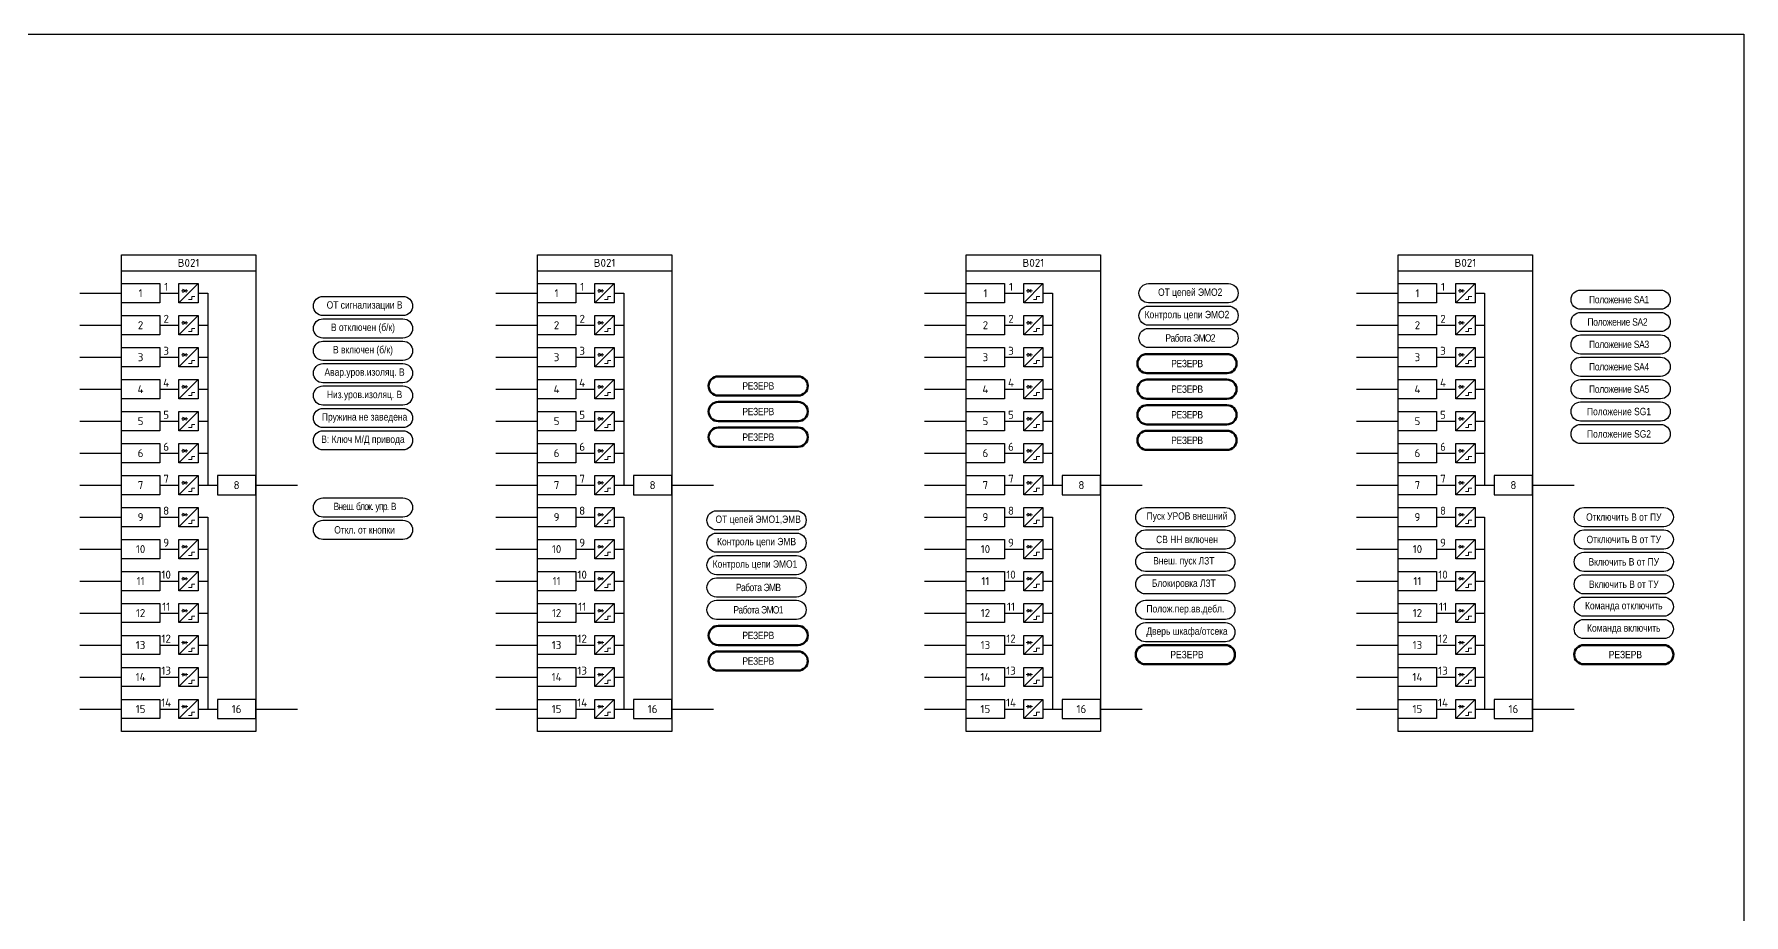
# Model space of a CAD drawing. Header units: millimetres. Extents: x 1413 to 4909, y -558 to 1412.
# Drawn here: x 3287 to 3821, y 319 to 594 of the extents above; entities that cross this region are included whole.
import ezdxf
from ezdxf.enums import TextEntityAlignment as Align

# ---------------------------------------------------------------- set-up
doc = ezdxf.new("R2010")
doc.units = ezdxf.units.MM
doc.layers.add('_ОРЗ_0.3', color=7, linetype='Continuous', lineweight=30)
doc.layers.add('TEXT', color=7, linetype='Continuous', lineweight=25)
doc.layers.add('Основная', color=7, linetype='Continuous')
doc.styles.add('2.5_Gost_RD', font='ARIALN.TTF', dxfattribs={"height": 2.5})
doc.styles.add('2.5_ISOCPEUR', font='isocpeur.ttf', dxfattribs={"width": 0.9, "height": 2.5})
doc.styles.add('2.5_ISOCPEUR_1', font='isocpeur.ttf', dxfattribs={"height": 2.5})

# ---------------------------------------------------------------- blocks, each defined once
blk = doc.blocks.new('*U42')
at = {"layer": 'Основная', "color": 0}
for p, q in [((0, 0), (2, 0)), ((2, 0), (40, 0)), ((40, 0), (42, 0))]:
    blk.add_line(p, q, dxfattribs=at)
blk = doc.blocks.new('*U74')
at = {"lineweight": 13, "ltscale": 0.25}
blk.add_line((20.25, 1.25), (20.25, 0.25), dxfattribs=at)
for points in [[(0, 3), (12, 3), (12, -3), (0, -3)], [(18, 3), (24, 3), (24, -3), (18, -3)]]:
    blk.add_lwpolyline(points, close=True)
blk.add_lwpolyline([(20.25, 0.75), (19.25, 1.25), (19.25, 0.25), (20.25, 0.75)], dxfattribs=at)
at = {"lineweight": 13, "flags": 128}
for points in [[(19.5, 1.5, 0, 0, 0), (19.5, 2, 0.25, 0, 0), (19.5, 2.5, 0, 0, 0)], [(20, 1.5, 0, 0, 0), (20, 2, 0.25, 0, 0), (20, 2.5, 0, 0, 0)]]:
    blk.add_lwpolyline(points, format="xyseb", dxfattribs=at)
at = {"layer": 'Основная', "color": 0}
blk.add_line((12, 0), (18, 0), dxfattribs=at)
at = {"layer": 'Основная', "ltscale": 0.25}
blk.add_line((24, 3), (18, -3), dxfattribs=at)
at = {"layer": 'Основная', "color": 0, "lineweight": 13}
blk.add_line((18.75, 0.75), (20.75, 0.75), dxfattribs=at)
for p, q in [((21, -2), (22, -2)), ((22, -1), (23, -1)), ((22, -2), (22, -1))]:
    blk.add_line(p, q, dxfattribs=at).dxf.unprotected_set("ltscale", 0)
at = {"layer": 'Основная', "style": '2.5_ISOCPEUR'}
for tag, p in [('ОУ', (3, 6)), ('В', (6, 0)), ('K', (14, 2))]:
    blk.add_attdef(tag, text='', height=2.5, dxfattribs=at).set_placement(p, align=Align.MIDDLE_CENTER)
blk = doc.blocks.new('*U64')
blk.add_lwpolyline([(0, 3), (-12, 3), (-12, -3), (0, -3)], close=True)
at = {"layer": 'Основная', "style": '2.5_ISOCPEUR'}
for tag, p in [('ОУ', (-7, 10)), ('В', (-6, 0))]:
    blk.add_attdef(tag, text='', height=2.5, dxfattribs=at).set_placement(p, align=Align.MIDDLE_CENTER)

msp = doc.modelspace()

# ---------------------------------------------------------------- linework, layer by layer
at = {"ltscale": 100}
for p, q in [((3341, 513), (3341, 453)), ((3471, 513), (3471, 453)), ((3605, 513), (3605, 453)), ((3740, 513), (3740, 453)), ((3341, 443), (3341, 383)), ((3471, 443), (3471, 383)), ((3605, 443), (3605, 383)), ((3740, 443), (3740, 383))]:
    msp.add_line(p, q, dxfattribs=at)
msp.add_lwpolyline([(2745, 594), (3821, 594), (3821, -171), (2745, -171)], close=True, dxfattribs=at)
for points in [[(3301, 513), (3314, 513)], [(3338, 513), (3341, 513)], [(3431, 513), (3444, 513)], [(3468, 513), (3471, 513)], [(3565, 513), (3578, 513)], [(3602, 513), (3605, 513)], [(3700, 513), (3713, 513)], [(3737, 513), (3740, 513)], [(3301, 503), (3314, 503)], [(3338, 503), (3341, 503)], [(3431, 503), (3444, 503)], [(3468, 503), (3471, 503)], [(3565, 503), (3578, 503)], [(3602, 503), (3605, 503)], [(3700, 503), (3713, 503)], [(3737, 503), (3740, 503)], [(3301, 493), (3314, 493)], [(3338, 493), (3341, 493)], [(3431, 493), (3444, 493)], [(3468, 493), (3471, 493)], [(3565, 493), (3578, 493)], [(3602, 493), (3605, 493)], [(3700, 493), (3713, 493)], [(3737, 493), (3740, 493)], [(3301, 483), (3314, 483)], [(3338, 483), (3341, 483)], [(3431, 483), (3444, 483)], [(3468, 483), (3471, 483)], [(3565, 483), (3578, 483)], [(3602, 483), (3605, 483)], [(3700, 483), (3713, 483)], [(3737, 483), (3740, 483)], [(3301, 473), (3314, 473)], [(3338, 473), (3341, 473)], [(3431, 473), (3444, 473)], [(3468, 473), (3471, 473)], [(3565, 473), (3578, 473)], [(3602, 473), (3605, 473)], [(3700, 473), (3713, 473)], [(3737, 473), (3740, 473)], [(3301, 463), (3314, 463)], [(3338, 463), (3341, 463)], [(3431, 463), (3444, 463)], [(3468, 463), (3471, 463)], [(3565, 463), (3578, 463)], [(3602, 463), (3605, 463)], [(3700, 463), (3713, 463)], [(3737, 463), (3740, 463)], [(3301, 453), (3314, 453)], [(3338, 453), (3344, 453)], [(3356, 453), (3369, 453)], [(3431, 453), (3444, 453)], [(3468, 453), (3474, 453)], [(3486, 453), (3499, 453)], [(3565, 453), (3578, 453)], [(3602, 453), (3608, 453)], [(3620, 453), (3633, 453)], [(3700, 453), (3713, 453)], [(3737, 453), (3743, 453)], [(3755, 453), (3768, 453)], [(3301, 443), (3314, 443)], [(3338, 443), (3341, 443)], [(3431, 443), (3444, 443)], [(3468, 443), (3471, 443)], [(3565, 443), (3578, 443)], [(3602, 443), (3605, 443)], [(3700, 443), (3713, 443)], [(3737, 443), (3740, 443)], [(3301, 433), (3314, 433)], [(3338, 433), (3341, 433)], [(3431, 433), (3444, 433)], [(3468, 433), (3471, 433)], [(3565, 433), (3578, 433)], [(3602, 433), (3605, 433)], [(3700, 433), (3713, 433)], [(3737, 433), (3740, 433)], [(3301, 423), (3314, 423)], [(3338, 423), (3341, 423)], [(3431, 423), (3444, 423)], [(3468, 423), (3471, 423)], [(3565, 423), (3578, 423)], [(3602, 423), (3605, 423)], [(3700, 423), (3713, 423)], [(3737, 423), (3740, 423)], [(3301, 413), (3314, 413)], [(3338, 413), (3341, 413)], [(3431, 413), (3444, 413)], [(3468, 413), (3471, 413)], [(3565, 413), (3578, 413)], [(3602, 413), (3605, 413)], [(3700, 413), (3713, 413)], [(3737, 413), (3740, 413)], [(3301, 403), (3314, 403)], [(3338, 403), (3341, 403)], [(3431, 403), (3444, 403)], [(3468, 403), (3471, 403)], [(3565, 403), (3578, 403)], [(3602, 403), (3605, 403)], [(3700, 403), (3713, 403)], [(3737, 403), (3740, 403)], [(3301, 393), (3314, 393)], [(3338, 393), (3341, 393)], [(3431, 393), (3444, 393)], [(3468, 393), (3471, 393)], [(3565, 393), (3578, 393)], [(3602, 393), (3605, 393)], [(3700, 393), (3713, 393)], [(3737, 393), (3740, 393)], [(3301, 383), (3314, 383)], [(3338, 383), (3341, 383)], [(3338, 383), (3344, 383)], [(3356, 383), (3369, 383)], [(3431, 383), (3444, 383)], [(3468, 383), (3471, 383)], [(3468, 383), (3474, 383)], [(3486, 383), (3499, 383)], [(3565, 383), (3578, 383)], [(3602, 383), (3605, 383)], [(3602, 383), (3608, 383)], [(3620, 383), (3633, 383)], [(3700, 383), (3713, 383)], [(3737, 383), (3740, 383)], [(3737, 383), (3743, 383)], [(3755, 383), (3768, 383)]]:
    msp.add_lwpolyline(points, dxfattribs=at)
at = {"color": 85, "ltscale": 100, "true_color": 0x58ba48}
for points in [[(3635, 510, -1), (3635, 516), (3660, 516, -1), (3660, 510)], [(3635, 503, -1), (3635, 509), (3660, 509, -1), (3660, 503)], [(3635, 496, -1), (3635, 502), (3660, 502, -1), (3660, 496)]]:
    msp.add_lwpolyline(points, format="xyb", close=True, dxfattribs=at)
at = {"ltscale": 100}
for points in [[(3770, 508, -1), (3770, 514), (3795, 514, -1), (3795, 508)], [(3770, 501, -1), (3770, 507), (3795, 507, -1), (3795, 501)], [(3770, 494, -1), (3770, 500), (3795, 500, -1), (3795, 494)], [(3770, 487, -1), (3770, 493), (3795, 493, -1), (3795, 487)], [(3770, 480, -1), (3770, 486), (3795, 486, -1), (3795, 480)], [(3770, 473, -1), (3770, 479), (3795, 479, -1), (3795, 473)], [(3770, 466, -1), (3770, 472), (3795, 472, -1), (3795, 466)], [(3634, 440, -1), (3634, 446), (3659, 446, -1), (3659, 440)], [(3771, 440, -1), (3771, 446), (3796, 446, -1), (3796, 440)], [(3634, 433, -1), (3634, 439), (3659, 439, -1), (3659, 433)], [(3771, 433, -1), (3771, 439), (3796, 439, -1), (3796, 433)], [(3634, 426, -1), (3634, 432), (3659, 432, -1), (3659, 426)], [(3771, 426, -1), (3771, 432), (3796, 432, -1), (3796, 426)], [(3634, 419, -1), (3634, 425), (3659, 425, -1), (3659, 419)], [(3771, 419, -1), (3771, 425), (3796, 425, -1), (3796, 419)], [(3634, 411, -1), (3634, 417), (3659, 417, -1), (3659, 411)], [(3771, 412, -1), (3771, 418), (3796, 418, -1), (3796, 412)], [(3634, 404, -1), (3634, 410), (3659, 410, -1), (3659, 404)], [(3771, 405, -1), (3771, 411), (3796, 411, -1), (3796, 405)]]:
    msp.add_lwpolyline(points, format="xyb", close=True, dxfattribs=at)
at = {"color": 6, "ltscale": 100}
for points in [[(3377, 506, -1), (3377, 512), (3402, 512, -1), (3402, 506)], [(3377, 499, -1), (3377, 505), (3402, 505, -1), (3402, 499)], [(3377, 492, -1), (3377, 498), (3402, 498, -1), (3402, 492)], [(3377, 485, -1), (3377, 491), (3402, 491, -1), (3402, 485)], [(3377, 478, -1), (3377, 484), (3402, 484, -1), (3402, 478)], [(3377, 471, -1), (3377, 477), (3402, 477, -1), (3402, 471)], [(3377, 464, -1), (3377, 470), (3402, 470, -1), (3402, 464)], [(3377, 443, -1), (3377, 449), (3402, 449, -1), (3402, 443)], [(3377, 436, -1), (3377, 442), (3402, 442, -1), (3402, 436)]]:
    msp.add_lwpolyline(points, format="xyb", close=True, dxfattribs=at)
at = {"color": 85, "lineweight": 50, "ltscale": 100, "true_color": 0x58ba48}
for points in [[(3634.5, 488, -1), (3634.5, 494), (3659.5, 494, -1), (3659.5, 488)], [(3634.5, 480, -1), (3634.5, 486), (3659.5, 486, -1), (3659.5, 480)], [(3634.5, 472, -1), (3634.5, 478), (3659.5, 478, -1), (3659.5, 472)], [(3634.5, 464, -1), (3634.5, 470), (3659.5, 470, -1), (3659.5, 464)]]:
    msp.add_lwpolyline(points, format="xyb", close=True, dxfattribs=at)
at = {"color": 6, "lineweight": 50, "ltscale": 100}
for points in [[(3500.5, 481, -1), (3500.5, 487), (3525.5, 487, -1), (3525.5, 481)], [(3500.5, 473, -1), (3500.5, 479), (3525.5, 479, -1), (3525.5, 473)], [(3500.5, 465, -1), (3500.5, 471), (3525.5, 471, -1), (3525.5, 465)]]:
    msp.add_lwpolyline(points, format="xyb", close=True, dxfattribs=at)
at = {"color": 30, "ltscale": 100, "true_color": 0xf26722}
for points in [[(3500, 439, -1), (3500, 445), (3525, 445, -1), (3525, 439)], [(3500, 432, -1), (3500, 438), (3525, 438, -1), (3525, 432)], [(3500, 425, -1), (3500, 431), (3525, 431, -1), (3525, 425)], [(3500, 418, -1), (3500, 424), (3525, 424, -1), (3525, 418)], [(3500, 411, -1), (3500, 417), (3525, 417, -1), (3525, 411)]]:
    msp.add_lwpolyline(points, format="xyb", close=True, dxfattribs=at)
at = {"color": 30, "lineweight": 50, "ltscale": 100, "true_color": 0xf26722}
for points in [[(3500.5, 403, -1), (3500.5, 409), (3525.5, 409, -1), (3525.5, 403)], [(3500.5, 395, -1), (3500.5, 401), (3525.5, 401, -1), (3525.5, 395)]]:
    msp.add_lwpolyline(points, format="xyb", close=True, dxfattribs=at)
at = {"lineweight": 50, "ltscale": 100}
for points in [[(3634, 397, -1), (3634, 403), (3659, 403, -1), (3659, 397)], [(3771, 397, -1), (3771, 403), (3796, 403, -1), (3796, 397)]]:
    msp.add_lwpolyline(points, format="xyb", close=True, dxfattribs=at)
at = {"layer": '_ОРЗ_0.3', "ltscale": 100}
for points in [[(3314, 525), (3356, 525), (3356, 376), (3314, 376)], [(3444, 525), (3486, 525), (3486, 376), (3444, 376)], [(3578, 525), (3620, 525), (3620, 376), (3578, 376)], [(3713, 525), (3755, 525), (3755, 376), (3713, 376)]]:
    msp.add_lwpolyline(points, close=True, dxfattribs=at)

# ---------------------------------------------------------------- block references
at = {"ltscale": 0.25}
for p in [(3314, 520), (3444, 520), (3578, 520), (3713, 520)]:
    msp.add_blockref('*U42', p, dxfattribs=at)
at = {"layer": '_ОРЗ_0.3', "ltscale": 0.25}
ref = msp.add_blockref('*U74', (3314, 513), dxfattribs=at)
ref.add_attrib('В', '1', dxfattribs={"layer": 'Основная', "height": 2.5, "style": '2.5_ISOCPEUR'}).set_placement((3320, 513), align=Align.MIDDLE_CENTER)
ref.add_attrib('K', '1', dxfattribs={"layer": 'Основная', "height": 2.5, "style": '2.5_ISOCPEUR'}).set_placement((3328, 515), align=Align.MIDDLE_CENTER)
ref = msp.add_blockref('*U74', (3444, 513), dxfattribs=at)
ref.add_attrib('В', '1', dxfattribs={"layer": 'Основная', "height": 2.5, "style": '2.5_ISOCPEUR'}).set_placement((3450, 513), align=Align.MIDDLE_CENTER)
ref.add_attrib('K', '1', dxfattribs={"layer": 'Основная', "height": 2.5, "style": '2.5_ISOCPEUR'}).set_placement((3458, 515), align=Align.MIDDLE_CENTER)
ref = msp.add_blockref('*U74', (3578, 513), dxfattribs=at)
ref.add_attrib('В', '1', dxfattribs={"layer": 'Основная', "height": 2.5, "style": '2.5_ISOCPEUR'}).set_placement((3584, 513), align=Align.MIDDLE_CENTER)
ref.add_attrib('K', '1', dxfattribs={"layer": 'Основная', "height": 2.5, "style": '2.5_ISOCPEUR'}).set_placement((3592, 515), align=Align.MIDDLE_CENTER)
ref = msp.add_blockref('*U74', (3713, 513), dxfattribs=at)
ref.add_attrib('В', '1', dxfattribs={"layer": 'Основная', "height": 2.5, "style": '2.5_ISOCPEUR'}).set_placement((3719, 513), align=Align.MIDDLE_CENTER)
ref.add_attrib('K', '1', dxfattribs={"layer": 'Основная', "height": 2.5, "style": '2.5_ISOCPEUR'}).set_placement((3727, 515), align=Align.MIDDLE_CENTER)
ref = msp.add_blockref('*U74', (3314, 503), dxfattribs=at)
ref.add_attrib('В', '2', dxfattribs={"layer": 'Основная', "height": 2.5, "style": '2.5_ISOCPEUR'}).set_placement((3320, 503), align=Align.MIDDLE_CENTER)
ref.add_attrib('K', '2', dxfattribs={"layer": 'Основная', "height": 2.5, "style": '2.5_ISOCPEUR'}).set_placement((3328, 505), align=Align.MIDDLE_CENTER)
ref = msp.add_blockref('*U74', (3444, 503), dxfattribs=at)
ref.add_attrib('В', '2', dxfattribs={"layer": 'Основная', "height": 2.5, "style": '2.5_ISOCPEUR'}).set_placement((3450, 503), align=Align.MIDDLE_CENTER)
ref.add_attrib('K', '2', dxfattribs={"layer": 'Основная', "height": 2.5, "style": '2.5_ISOCPEUR'}).set_placement((3458, 505), align=Align.MIDDLE_CENTER)
ref = msp.add_blockref('*U74', (3578, 503), dxfattribs=at)
ref.add_attrib('В', '2', dxfattribs={"layer": 'Основная', "height": 2.5, "style": '2.5_ISOCPEUR'}).set_placement((3584, 503), align=Align.MIDDLE_CENTER)
ref.add_attrib('K', '2', dxfattribs={"layer": 'Основная', "height": 2.5, "style": '2.5_ISOCPEUR'}).set_placement((3592, 505), align=Align.MIDDLE_CENTER)
ref = msp.add_blockref('*U74', (3713, 503), dxfattribs=at)
ref.add_attrib('В', '2', dxfattribs={"layer": 'Основная', "height": 2.5, "style": '2.5_ISOCPEUR'}).set_placement((3719, 503), align=Align.MIDDLE_CENTER)
ref.add_attrib('K', '2', dxfattribs={"layer": 'Основная', "height": 2.5, "style": '2.5_ISOCPEUR'}).set_placement((3727, 505), align=Align.MIDDLE_CENTER)
ref = msp.add_blockref('*U74', (3314, 493), dxfattribs=at)
ref.add_attrib('В', '3', dxfattribs={"layer": 'Основная', "height": 2.5, "style": '2.5_ISOCPEUR'}).set_placement((3320, 493), align=Align.MIDDLE_CENTER)
ref.add_attrib('K', '3', dxfattribs={"layer": 'Основная', "height": 2.5, "style": '2.5_ISOCPEUR'}).set_placement((3328, 495), align=Align.MIDDLE_CENTER)
ref = msp.add_blockref('*U74', (3444, 493), dxfattribs=at)
ref.add_attrib('В', '3', dxfattribs={"layer": 'Основная', "height": 2.5, "style": '2.5_ISOCPEUR'}).set_placement((3450, 493), align=Align.MIDDLE_CENTER)
ref.add_attrib('K', '3', dxfattribs={"layer": 'Основная', "height": 2.5, "style": '2.5_ISOCPEUR'}).set_placement((3458, 495), align=Align.MIDDLE_CENTER)
ref = msp.add_blockref('*U74', (3578, 493), dxfattribs=at)
ref.add_attrib('В', '3', dxfattribs={"layer": 'Основная', "height": 2.5, "style": '2.5_ISOCPEUR'}).set_placement((3584, 493), align=Align.MIDDLE_CENTER)
ref.add_attrib('K', '3', dxfattribs={"layer": 'Основная', "height": 2.5, "style": '2.5_ISOCPEUR'}).set_placement((3592, 495), align=Align.MIDDLE_CENTER)
ref = msp.add_blockref('*U74', (3713, 493), dxfattribs=at)
ref.add_attrib('В', '3', dxfattribs={"layer": 'Основная', "height": 2.5, "style": '2.5_ISOCPEUR'}).set_placement((3719, 493), align=Align.MIDDLE_CENTER)
ref.add_attrib('K', '3', dxfattribs={"layer": 'Основная', "height": 2.5, "style": '2.5_ISOCPEUR'}).set_placement((3727, 495), align=Align.MIDDLE_CENTER)
ref = msp.add_blockref('*U74', (3314, 483), dxfattribs=at)
ref.add_attrib('В', '4', dxfattribs={"layer": 'Основная', "height": 2.5, "style": '2.5_ISOCPEUR'}).set_placement((3320, 483), align=Align.MIDDLE_CENTER)
ref.add_attrib('K', '4', dxfattribs={"layer": 'Основная', "height": 2.5, "style": '2.5_ISOCPEUR'}).set_placement((3328, 485), align=Align.MIDDLE_CENTER)
ref = msp.add_blockref('*U74', (3444, 483), dxfattribs=at)
ref.add_attrib('В', '4', dxfattribs={"layer": 'Основная', "height": 2.5, "style": '2.5_ISOCPEUR'}).set_placement((3450, 483), align=Align.MIDDLE_CENTER)
ref.add_attrib('K', '4', dxfattribs={"layer": 'Основная', "height": 2.5, "style": '2.5_ISOCPEUR'}).set_placement((3458, 485), align=Align.MIDDLE_CENTER)
ref = msp.add_blockref('*U74', (3578, 483), dxfattribs=at)
ref.add_attrib('В', '4', dxfattribs={"layer": 'Основная', "height": 2.5, "style": '2.5_ISOCPEUR'}).set_placement((3584, 483), align=Align.MIDDLE_CENTER)
ref.add_attrib('K', '4', dxfattribs={"layer": 'Основная', "height": 2.5, "style": '2.5_ISOCPEUR'}).set_placement((3592, 485), align=Align.MIDDLE_CENTER)
ref = msp.add_blockref('*U74', (3713, 483), dxfattribs=at)
ref.add_attrib('В', '4', dxfattribs={"layer": 'Основная', "height": 2.5, "style": '2.5_ISOCPEUR'}).set_placement((3719, 483), align=Align.MIDDLE_CENTER)
ref.add_attrib('K', '4', dxfattribs={"layer": 'Основная', "height": 2.5, "style": '2.5_ISOCPEUR'}).set_placement((3727, 485), align=Align.MIDDLE_CENTER)
ref = msp.add_blockref('*U74', (3314, 473), dxfattribs=at)
ref.add_attrib('В', '5', dxfattribs={"layer": 'Основная', "height": 2.5, "style": '2.5_ISOCPEUR'}).set_placement((3320, 473), align=Align.MIDDLE_CENTER)
ref.add_attrib('K', '5', dxfattribs={"layer": 'Основная', "height": 2.5, "style": '2.5_ISOCPEUR'}).set_placement((3328, 475), align=Align.MIDDLE_CENTER)
ref = msp.add_blockref('*U74', (3444, 473), dxfattribs=at)
ref.add_attrib('В', '5', dxfattribs={"layer": 'Основная', "height": 2.5, "style": '2.5_ISOCPEUR'}).set_placement((3450, 473), align=Align.MIDDLE_CENTER)
ref.add_attrib('K', '5', dxfattribs={"layer": 'Основная', "height": 2.5, "style": '2.5_ISOCPEUR'}).set_placement((3458, 475), align=Align.MIDDLE_CENTER)
ref = msp.add_blockref('*U74', (3578, 473), dxfattribs=at)
ref.add_attrib('В', '5', dxfattribs={"layer": 'Основная', "height": 2.5, "style": '2.5_ISOCPEUR'}).set_placement((3584, 473), align=Align.MIDDLE_CENTER)
ref.add_attrib('K', '5', dxfattribs={"layer": 'Основная', "height": 2.5, "style": '2.5_ISOCPEUR'}).set_placement((3592, 475), align=Align.MIDDLE_CENTER)
ref = msp.add_blockref('*U74', (3713, 473), dxfattribs=at)
ref.add_attrib('В', '5', dxfattribs={"layer": 'Основная', "height": 2.5, "style": '2.5_ISOCPEUR'}).set_placement((3719, 473), align=Align.MIDDLE_CENTER)
ref.add_attrib('K', '5', dxfattribs={"layer": 'Основная', "height": 2.5, "style": '2.5_ISOCPEUR'}).set_placement((3727, 475), align=Align.MIDDLE_CENTER)
ref = msp.add_blockref('*U74', (3314, 463), dxfattribs=at)
ref.add_attrib('В', '6', dxfattribs={"layer": 'Основная', "height": 2.5, "style": '2.5_ISOCPEUR'}).set_placement((3320, 463), align=Align.MIDDLE_CENTER)
ref.add_attrib('K', '6', dxfattribs={"layer": 'Основная', "height": 2.5, "style": '2.5_ISOCPEUR'}).set_placement((3328, 465), align=Align.MIDDLE_CENTER)
ref = msp.add_blockref('*U74', (3444, 463), dxfattribs=at)
ref.add_attrib('В', '6', dxfattribs={"layer": 'Основная', "height": 2.5, "style": '2.5_ISOCPEUR'}).set_placement((3450, 463), align=Align.MIDDLE_CENTER)
ref.add_attrib('K', '6', dxfattribs={"layer": 'Основная', "height": 2.5, "style": '2.5_ISOCPEUR'}).set_placement((3458, 465), align=Align.MIDDLE_CENTER)
ref = msp.add_blockref('*U74', (3578, 463), dxfattribs=at)
ref.add_attrib('В', '6', dxfattribs={"layer": 'Основная', "height": 2.5, "style": '2.5_ISOCPEUR'}).set_placement((3584, 463), align=Align.MIDDLE_CENTER)
ref.add_attrib('K', '6', dxfattribs={"layer": 'Основная', "height": 2.5, "style": '2.5_ISOCPEUR'}).set_placement((3592, 465), align=Align.MIDDLE_CENTER)
ref = msp.add_blockref('*U74', (3713, 463), dxfattribs=at)
ref.add_attrib('В', '6', dxfattribs={"layer": 'Основная', "height": 2.5, "style": '2.5_ISOCPEUR'}).set_placement((3719, 463), align=Align.MIDDLE_CENTER)
ref.add_attrib('K', '6', dxfattribs={"layer": 'Основная', "height": 2.5, "style": '2.5_ISOCPEUR'}).set_placement((3727, 465), align=Align.MIDDLE_CENTER)
ref = msp.add_blockref('*U74', (3314, 453), dxfattribs=at)
ref.add_attrib('В', '7', dxfattribs={"layer": 'Основная', "height": 2.5, "style": '2.5_ISOCPEUR'}).set_placement((3320, 453), align=Align.MIDDLE_CENTER)
ref.add_attrib('K', '7', dxfattribs={"layer": 'Основная', "height": 2.5, "style": '2.5_ISOCPEUR'}).set_placement((3328, 455), align=Align.MIDDLE_CENTER)
ref = msp.add_blockref('*U64', (3356, 453), dxfattribs=at)
ref.add_attrib('В', '8', dxfattribs={"layer": 'Основная', "height": 2.5, "style": '2.5_ISOCPEUR'}).set_placement((3350, 453), align=Align.MIDDLE_CENTER)
ref = msp.add_blockref('*U74', (3444, 453), dxfattribs=at)
ref.add_attrib('В', '7', dxfattribs={"layer": 'Основная', "height": 2.5, "style": '2.5_ISOCPEUR'}).set_placement((3450, 453), align=Align.MIDDLE_CENTER)
ref.add_attrib('K', '7', dxfattribs={"layer": 'Основная', "height": 2.5, "style": '2.5_ISOCPEUR'}).set_placement((3458, 455), align=Align.MIDDLE_CENTER)
ref = msp.add_blockref('*U64', (3486, 453), dxfattribs=at)
ref.add_attrib('В', '8', dxfattribs={"layer": 'Основная', "height": 2.5, "style": '2.5_ISOCPEUR'}).set_placement((3480, 453), align=Align.MIDDLE_CENTER)
ref = msp.add_blockref('*U74', (3578, 453), dxfattribs=at)
ref.add_attrib('В', '7', dxfattribs={"layer": 'Основная', "height": 2.5, "style": '2.5_ISOCPEUR'}).set_placement((3584, 453), align=Align.MIDDLE_CENTER)
ref.add_attrib('K', '7', dxfattribs={"layer": 'Основная', "height": 2.5, "style": '2.5_ISOCPEUR'}).set_placement((3592, 455), align=Align.MIDDLE_CENTER)
ref = msp.add_blockref('*U64', (3620, 453), dxfattribs=at)
ref.add_attrib('В', '8', dxfattribs={"layer": 'Основная', "height": 2.5, "style": '2.5_ISOCPEUR'}).set_placement((3614, 453), align=Align.MIDDLE_CENTER)
ref = msp.add_blockref('*U74', (3713, 453), dxfattribs=at)
ref.add_attrib('В', '7', dxfattribs={"layer": 'Основная', "height": 2.5, "style": '2.5_ISOCPEUR'}).set_placement((3719, 453), align=Align.MIDDLE_CENTER)
ref.add_attrib('K', '7', dxfattribs={"layer": 'Основная', "height": 2.5, "style": '2.5_ISOCPEUR'}).set_placement((3727, 455), align=Align.MIDDLE_CENTER)
ref = msp.add_blockref('*U64', (3755, 453), dxfattribs=at)
ref.add_attrib('В', '8', dxfattribs={"layer": 'Основная', "height": 2.5, "style": '2.5_ISOCPEUR'}).set_placement((3749, 453), align=Align.MIDDLE_CENTER)
ref = msp.add_blockref('*U74', (3314, 443), dxfattribs=at)
ref.add_attrib('В', '9', dxfattribs={"layer": 'Основная', "height": 2.5, "style": '2.5_ISOCPEUR'}).set_placement((3320, 443), align=Align.MIDDLE_CENTER)
ref.add_attrib('K', '8', dxfattribs={"layer": 'Основная', "height": 2.5, "style": '2.5_ISOCPEUR'}).set_placement((3328, 445), align=Align.MIDDLE_CENTER)
ref = msp.add_blockref('*U74', (3444, 443), dxfattribs=at)
ref.add_attrib('В', '9', dxfattribs={"layer": 'Основная', "height": 2.5, "style": '2.5_ISOCPEUR'}).set_placement((3450, 443), align=Align.MIDDLE_CENTER)
ref.add_attrib('K', '8', dxfattribs={"layer": 'Основная', "height": 2.5, "style": '2.5_ISOCPEUR'}).set_placement((3458, 445), align=Align.MIDDLE_CENTER)
ref = msp.add_blockref('*U74', (3578, 443), dxfattribs=at)
ref.add_attrib('В', '9', dxfattribs={"layer": 'Основная', "height": 2.5, "style": '2.5_ISOCPEUR'}).set_placement((3584, 443), align=Align.MIDDLE_CENTER)
ref.add_attrib('K', '8', dxfattribs={"layer": 'Основная', "height": 2.5, "style": '2.5_ISOCPEUR'}).set_placement((3592, 445), align=Align.MIDDLE_CENTER)
ref = msp.add_blockref('*U74', (3713, 443), dxfattribs=at)
ref.add_attrib('В', '9', dxfattribs={"layer": 'Основная', "height": 2.5, "style": '2.5_ISOCPEUR'}).set_placement((3719, 443), align=Align.MIDDLE_CENTER)
ref.add_attrib('K', '8', dxfattribs={"layer": 'Основная', "height": 2.5, "style": '2.5_ISOCPEUR'}).set_placement((3727, 445), align=Align.MIDDLE_CENTER)
ref = msp.add_blockref('*U74', (3314, 433), dxfattribs=at)
ref.add_attrib('В', '10', dxfattribs={"layer": 'Основная', "height": 2.5, "style": '2.5_ISOCPEUR'}).set_placement((3320, 433), align=Align.MIDDLE_CENTER)
ref.add_attrib('K', '9', dxfattribs={"layer": 'Основная', "height": 2.5, "style": '2.5_ISOCPEUR'}).set_placement((3328, 435), align=Align.MIDDLE_CENTER)
ref = msp.add_blockref('*U74', (3444, 433), dxfattribs=at)
ref.add_attrib('В', '10', dxfattribs={"layer": 'Основная', "height": 2.5, "style": '2.5_ISOCPEUR'}).set_placement((3450, 433), align=Align.MIDDLE_CENTER)
ref.add_attrib('K', '9', dxfattribs={"layer": 'Основная', "height": 2.5, "style": '2.5_ISOCPEUR'}).set_placement((3458, 435), align=Align.MIDDLE_CENTER)
ref = msp.add_blockref('*U74', (3578, 433), dxfattribs=at)
ref.add_attrib('В', '10', dxfattribs={"layer": 'Основная', "height": 2.5, "style": '2.5_ISOCPEUR'}).set_placement((3584, 433), align=Align.MIDDLE_CENTER)
ref.add_attrib('K', '9', dxfattribs={"layer": 'Основная', "height": 2.5, "style": '2.5_ISOCPEUR'}).set_placement((3592, 435), align=Align.MIDDLE_CENTER)
ref = msp.add_blockref('*U74', (3713, 433), dxfattribs=at)
ref.add_attrib('В', '10', dxfattribs={"layer": 'Основная', "height": 2.5, "style": '2.5_ISOCPEUR'}).set_placement((3719, 433), align=Align.MIDDLE_CENTER)
ref.add_attrib('K', '9', dxfattribs={"layer": 'Основная', "height": 2.5, "style": '2.5_ISOCPEUR'}).set_placement((3727, 435), align=Align.MIDDLE_CENTER)
ref = msp.add_blockref('*U74', (3314, 423), dxfattribs=at)
ref.add_attrib('В', '11', dxfattribs={"layer": 'Основная', "height": 2.5, "style": '2.5_ISOCPEUR'}).set_placement((3320, 423), align=Align.MIDDLE_CENTER)
ref.add_attrib('K', '10', dxfattribs={"layer": 'Основная', "height": 2.5, "style": '2.5_ISOCPEUR'}).set_placement((3328, 425), align=Align.MIDDLE_CENTER)
ref = msp.add_blockref('*U74', (3444, 423), dxfattribs=at)
ref.add_attrib('В', '11', dxfattribs={"layer": 'Основная', "height": 2.5, "style": '2.5_ISOCPEUR'}).set_placement((3450, 423), align=Align.MIDDLE_CENTER)
ref.add_attrib('K', '10', dxfattribs={"layer": 'Основная', "height": 2.5, "style": '2.5_ISOCPEUR'}).set_placement((3458, 425), align=Align.MIDDLE_CENTER)
ref = msp.add_blockref('*U74', (3578, 423), dxfattribs=at)
ref.add_attrib('В', '11', dxfattribs={"layer": 'Основная', "height": 2.5, "style": '2.5_ISOCPEUR'}).set_placement((3584, 423), align=Align.MIDDLE_CENTER)
ref.add_attrib('K', '10', dxfattribs={"layer": 'Основная', "height": 2.5, "style": '2.5_ISOCPEUR'}).set_placement((3592, 425), align=Align.MIDDLE_CENTER)
ref = msp.add_blockref('*U74', (3713, 423), dxfattribs=at)
ref.add_attrib('В', '11', dxfattribs={"layer": 'Основная', "height": 2.5, "style": '2.5_ISOCPEUR'}).set_placement((3719, 423), align=Align.MIDDLE_CENTER)
ref.add_attrib('K', '10', dxfattribs={"layer": 'Основная', "height": 2.5, "style": '2.5_ISOCPEUR'}).set_placement((3727, 425), align=Align.MIDDLE_CENTER)
ref = msp.add_blockref('*U74', (3314, 413), dxfattribs=at)
ref.add_attrib('В', '12', dxfattribs={"layer": 'Основная', "height": 2.5, "style": '2.5_ISOCPEUR'}).set_placement((3320, 413), align=Align.MIDDLE_CENTER)
ref.add_attrib('K', '11', dxfattribs={"layer": 'Основная', "height": 2.5, "style": '2.5_ISOCPEUR'}).set_placement((3328, 415), align=Align.MIDDLE_CENTER)
ref = msp.add_blockref('*U74', (3444, 413), dxfattribs=at)
ref.add_attrib('В', '12', dxfattribs={"layer": 'Основная', "height": 2.5, "style": '2.5_ISOCPEUR'}).set_placement((3450, 413), align=Align.MIDDLE_CENTER)
ref.add_attrib('K', '11', dxfattribs={"layer": 'Основная', "height": 2.5, "style": '2.5_ISOCPEUR'}).set_placement((3458, 415), align=Align.MIDDLE_CENTER)
ref = msp.add_blockref('*U74', (3578, 413), dxfattribs=at)
ref.add_attrib('В', '12', dxfattribs={"layer": 'Основная', "height": 2.5, "style": '2.5_ISOCPEUR'}).set_placement((3584, 413), align=Align.MIDDLE_CENTER)
ref.add_attrib('K', '11', dxfattribs={"layer": 'Основная', "height": 2.5, "style": '2.5_ISOCPEUR'}).set_placement((3592, 415), align=Align.MIDDLE_CENTER)
ref = msp.add_blockref('*U74', (3713, 413), dxfattribs=at)
ref.add_attrib('В', '12', dxfattribs={"layer": 'Основная', "height": 2.5, "style": '2.5_ISOCPEUR'}).set_placement((3719, 413), align=Align.MIDDLE_CENTER)
ref.add_attrib('K', '11', dxfattribs={"layer": 'Основная', "height": 2.5, "style": '2.5_ISOCPEUR'}).set_placement((3727, 415), align=Align.MIDDLE_CENTER)
ref = msp.add_blockref('*U74', (3314, 403), dxfattribs=at)
ref.add_attrib('В', '13', dxfattribs={"layer": 'Основная', "height": 2.5, "style": '2.5_ISOCPEUR'}).set_placement((3320, 403), align=Align.MIDDLE_CENTER)
ref.add_attrib('K', '12', dxfattribs={"layer": 'Основная', "height": 2.5, "style": '2.5_ISOCPEUR'}).set_placement((3328, 405), align=Align.MIDDLE_CENTER)
ref = msp.add_blockref('*U74', (3444, 403), dxfattribs=at)
ref.add_attrib('В', '13', dxfattribs={"layer": 'Основная', "height": 2.5, "style": '2.5_ISOCPEUR'}).set_placement((3450, 403), align=Align.MIDDLE_CENTER)
ref.add_attrib('K', '12', dxfattribs={"layer": 'Основная', "height": 2.5, "style": '2.5_ISOCPEUR'}).set_placement((3458, 405), align=Align.MIDDLE_CENTER)
ref = msp.add_blockref('*U74', (3578, 403), dxfattribs=at)
ref.add_attrib('В', '13', dxfattribs={"layer": 'Основная', "height": 2.5, "style": '2.5_ISOCPEUR'}).set_placement((3584, 403), align=Align.MIDDLE_CENTER)
ref.add_attrib('K', '12', dxfattribs={"layer": 'Основная', "height": 2.5, "style": '2.5_ISOCPEUR'}).set_placement((3592, 405), align=Align.MIDDLE_CENTER)
ref = msp.add_blockref('*U74', (3713, 403), dxfattribs=at)
ref.add_attrib('В', '13', dxfattribs={"layer": 'Основная', "height": 2.5, "style": '2.5_ISOCPEUR'}).set_placement((3719, 403), align=Align.MIDDLE_CENTER)
ref.add_attrib('K', '12', dxfattribs={"layer": 'Основная', "height": 2.5, "style": '2.5_ISOCPEUR'}).set_placement((3727, 405), align=Align.MIDDLE_CENTER)
ref = msp.add_blockref('*U74', (3314, 393), dxfattribs=at)
ref.add_attrib('В', '14', dxfattribs={"layer": 'Основная', "height": 2.5, "style": '2.5_ISOCPEUR'}).set_placement((3320, 393), align=Align.MIDDLE_CENTER)
ref.add_attrib('K', '13', dxfattribs={"layer": 'Основная', "height": 2.5, "style": '2.5_ISOCPEUR'}).set_placement((3328, 395), align=Align.MIDDLE_CENTER)
ref = msp.add_blockref('*U74', (3444, 393), dxfattribs=at)
ref.add_attrib('В', '14', dxfattribs={"layer": 'Основная', "height": 2.5, "style": '2.5_ISOCPEUR'}).set_placement((3450, 393), align=Align.MIDDLE_CENTER)
ref.add_attrib('K', '13', dxfattribs={"layer": 'Основная', "height": 2.5, "style": '2.5_ISOCPEUR'}).set_placement((3458, 395), align=Align.MIDDLE_CENTER)
ref = msp.add_blockref('*U74', (3578, 393), dxfattribs=at)
ref.add_attrib('В', '14', dxfattribs={"layer": 'Основная', "height": 2.5, "style": '2.5_ISOCPEUR'}).set_placement((3584, 393), align=Align.MIDDLE_CENTER)
ref.add_attrib('K', '13', dxfattribs={"layer": 'Основная', "height": 2.5, "style": '2.5_ISOCPEUR'}).set_placement((3592, 395), align=Align.MIDDLE_CENTER)
ref = msp.add_blockref('*U74', (3713, 393), dxfattribs=at)
ref.add_attrib('В', '14', dxfattribs={"layer": 'Основная', "height": 2.5, "style": '2.5_ISOCPEUR'}).set_placement((3719, 393), align=Align.MIDDLE_CENTER)
ref.add_attrib('K', '13', dxfattribs={"layer": 'Основная', "height": 2.5, "style": '2.5_ISOCPEUR'}).set_placement((3727, 395), align=Align.MIDDLE_CENTER)
ref = msp.add_blockref('*U74', (3314, 383), dxfattribs=at)
ref.add_attrib('В', '15', dxfattribs={"layer": 'Основная', "height": 2.5, "style": '2.5_ISOCPEUR'}).set_placement((3320, 383), align=Align.MIDDLE_CENTER)
ref.add_attrib('K', '14', dxfattribs={"layer": 'Основная', "height": 2.5, "style": '2.5_ISOCPEUR'}).set_placement((3328, 385), align=Align.MIDDLE_CENTER)
ref = msp.add_blockref('*U64', (3356, 383), dxfattribs=at)
ref.add_attrib('В', '16', dxfattribs={"layer": 'Основная', "height": 2.5, "style": '2.5_ISOCPEUR'}).set_placement((3350, 383), align=Align.MIDDLE_CENTER)
ref = msp.add_blockref('*U74', (3444, 383), dxfattribs=at)
ref.add_attrib('В', '15', dxfattribs={"layer": 'Основная', "height": 2.5, "style": '2.5_ISOCPEUR'}).set_placement((3450, 383), align=Align.MIDDLE_CENTER)
ref.add_attrib('K', '14', dxfattribs={"layer": 'Основная', "height": 2.5, "style": '2.5_ISOCPEUR'}).set_placement((3458, 385), align=Align.MIDDLE_CENTER)
ref = msp.add_blockref('*U64', (3486, 383), dxfattribs=at)
ref.add_attrib('В', '16', dxfattribs={"layer": 'Основная', "height": 2.5, "style": '2.5_ISOCPEUR'}).set_placement((3480, 383), align=Align.MIDDLE_CENTER)
ref = msp.add_blockref('*U74', (3578, 383), dxfattribs=at)
ref.add_attrib('В', '15', dxfattribs={"layer": 'Основная', "height": 2.5, "style": '2.5_ISOCPEUR'}).set_placement((3584, 383), align=Align.MIDDLE_CENTER)
ref.add_attrib('K', '14', dxfattribs={"layer": 'Основная', "height": 2.5, "style": '2.5_ISOCPEUR'}).set_placement((3592, 385), align=Align.MIDDLE_CENTER)
ref = msp.add_blockref('*U64', (3620, 383), dxfattribs=at)
ref.add_attrib('В', '16', dxfattribs={"layer": 'Основная', "height": 2.5, "style": '2.5_ISOCPEUR'}).set_placement((3614, 383), align=Align.MIDDLE_CENTER)
ref = msp.add_blockref('*U74', (3713, 383), dxfattribs=at)
ref.add_attrib('В', '15', dxfattribs={"layer": 'Основная', "height": 2.5, "style": '2.5_ISOCPEUR'}).set_placement((3719, 383), align=Align.MIDDLE_CENTER)
ref.add_attrib('K', '14', dxfattribs={"layer": 'Основная', "height": 2.5, "style": '2.5_ISOCPEUR'}).set_placement((3727, 385), align=Align.MIDDLE_CENTER)
ref = msp.add_blockref('*U64', (3755, 383), dxfattribs=at)
ref.add_attrib('В', '16', dxfattribs={"layer": 'Основная', "height": 2.5, "style": '2.5_ISOCPEUR'}).set_placement((3749, 383), align=Align.MIDDLE_CENTER)

# ---------------------------------------------------------------- texts
at = {"ltscale": 0.25, "char_height": 2.5, "width": 42, "attachment_point": 5, "style": '2.5_ISOCPEUR_1'}
for insert in [(3335, 522.5), (3465, 522.5), (3599, 522.5), (3734, 522.5)]:
    msp.add_mtext('B021', dxfattribs=dict(at, insert=insert))
at = {"color": 6, "ltscale": 100, "insert": (3390, 509), "char_height": 2.3, "width": 31, "attachment_point": 5, "style": '2.5_Gost_RD'}
msp.add_mtext('ОТ сигнализации В', dxfattribs=at)
at = {"ltscale": 100, "char_height": 2.3, "width": 31, "attachment_point": 5, "style": '2.5_Gost_RD'}
for s, insert in [('Пуск УРОВ внешний', (3647, 443)), ('СВ НН включен', (3647, 436)), ('Полож.пер.ав.дебл.', (3646.5, 414)), ('Команда отключить', (3783.5, 415)), ('Команда включить', (3783.5, 408))]:
    msp.add_mtext(s, dxfattribs=dict(at, insert=insert))
at = {"layer": 'TEXT', "ltscale": 100, "char_height": 2.3, "attachment_point": 5, "style": '2.5_Gost_RD'}
for s, insert, width in [('ОТ цепей ЭМО2', (3648, 513), 31), ('Контроль цепи ЭМО2', (3647, 506), 28), ('{\\T0.95;Положение SA1}', (3782, 511), 31), ('В отключен (б/к)', (3389.5, 502), 31), ('{\\T0.95;Положение SA2}', (3781.5, 504), 31), ('{\\T0.9;Работа ЭМО2}', (3648, 499), 31), ('{\\T0.95;Положение SA3}', (3782, 497), 31), ('В включен (б/к)', (3389.5, 495), 31), ('{\\T0.95;РЕЗЕРВ}', (3647, 491), 31), ('Авар.уров.изоляц. В', (3390, 488), 31), ('{\\T0.95;Положение SA4}', (3782, 490), 31), ('Низ.уров.изоляц. В', (3390, 481), 31), ('{\\T0.95;РЕЗЕРВ}', (3513, 484), 31), ('{\\T0.95;РЕЗЕРВ}', (3647, 483), 31), ('{\\T0.95;Положение SA5}', (3782, 483), 31), ('Пружина не заведена', (3390, 474), 28), ('{\\T0.95;РЕЗЕРВ}', (3513, 476), 31), ('{\\T0.95;РЕЗЕРВ}', (3647, 475), 31), ('Положение SG1', (3782, 476), 31), ('Положение SG2', (3782, 469), 31), ('В: Ключ М/Д привода', (3389.5, 467), 31), ('{\\T0.95;РЕЗЕРВ}', (3513, 468), 31), ('{\\T0.95;РЕЗЕРВ}', (3647, 467), 31), ('{\\T0.85;Внеш. блок. упр. В}', (3390, 446), 31), ('ОТ цепей ЭМО1,ЭМВ', (3513, 442), 31), ('Отключить В от ПУ', (3783.5, 443), 31), ('Откл. от кнопки', (3390, 439), 31), ('Контроль цепи ЭМВ', (3512.5, 435), 28), ('Отключить В от ТУ', (3783.5, 436), 31), ('Контроль цепи ЭМО1', (3512, 428), 28), ('\\A1;Внеш. пуск ЛЗТ', (3646, 429), 31), ('Включить В от ПУ', (3783.5, 429), 31), ('{\\T0.9;Работа ЭМВ}', (3513, 421), 31), ('\\A1;Блокировка ЛЗТ', (3646, 422), 31), ('Включить В от ТУ', (3783.5, 422), 31), ('{\\T0.9;Работа ЭМО1}', (3513, 414), 31), ('{\\T0.95;РЕЗЕРВ}', (3513, 406), 31), ('Дверь шкафа/отсека', (3647, 407), 31), ('РЕЗЕРВ', (3647, 400), 31), ('РЕЗЕРВ', (3784, 400), 31), ('{\\T0.95;РЕЗЕРВ}', (3513, 398), 31)]:
    msp.add_mtext(s, dxfattribs=dict(at, insert=insert, width=width))

doc.saveas('drawing.dxf')
